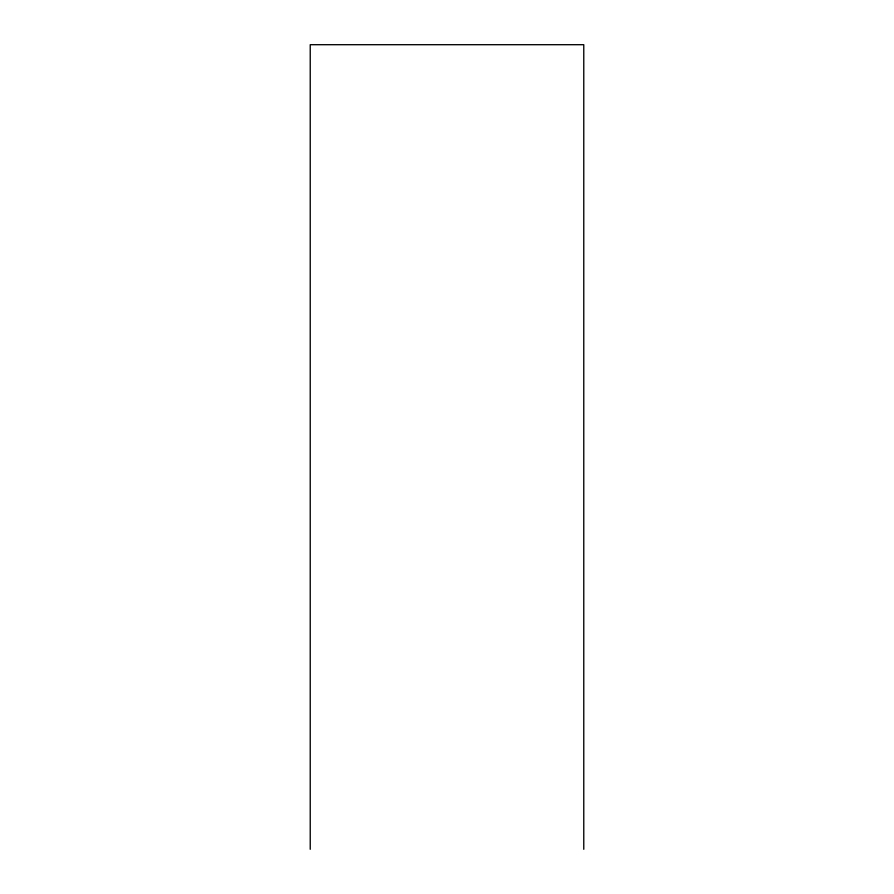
<?xml version="1.0" encoding="UTF-8"?>
<svg xmlns="http://www.w3.org/2000/svg" width="894" height="894" viewBox="0 0 894 894"><rect width="100%" height="100%" fill="white"/><g stroke="black" fill="none" stroke-linecap="round" stroke-linejoin="round"><path stroke-width="1.34" d="M583.771 849.3L583.771 44.7L310.229 44.7L310.229 849.3"/></g></svg>
